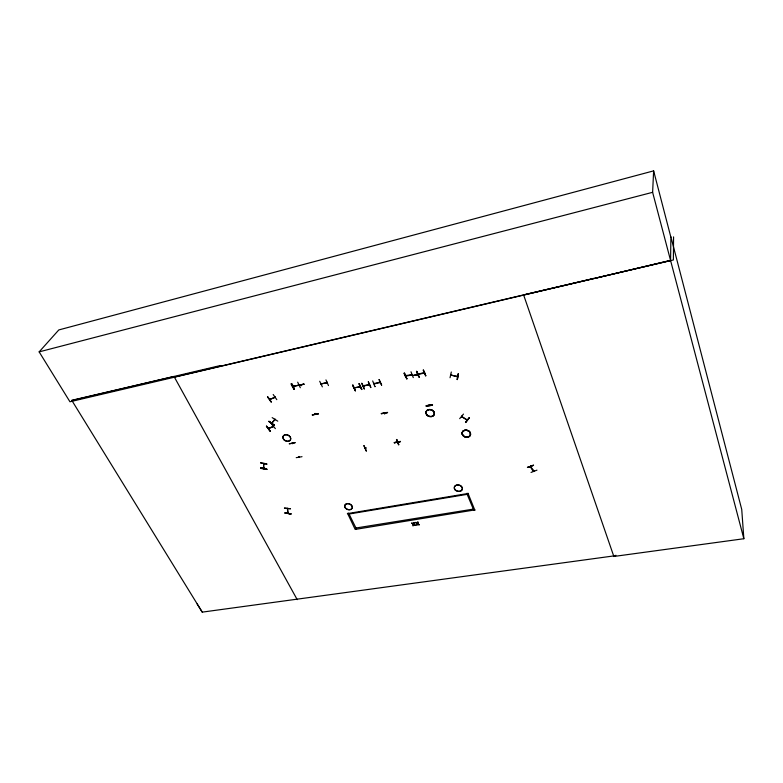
<?xml version="1.0" encoding="UTF-8"?>
<svg xmlns="http://www.w3.org/2000/svg" width="783" height="783" viewBox="0 0 783 783"><rect width="100%" height="100%" fill="white"/><g stroke="black" fill="none" stroke-linecap="round" stroke-linejoin="round"><path stroke-width="1.17" d="M266.768 469.477C264.047 466.805 254.26 467.882 266.778 469.428M260.67 462.773L266.895 464.035M673.576 236.877L673.38 259.966L524.786 294.633L594.023 278.347M291.022 513.981L285.051 513.051M285.12 512.904L291.012 514.03M432.568 405.056C421.274 405.085 426.901 408.334 432.51 404.527M743.85 538.733L652.621 192.315L653.629 170.87L58.803 329.937L39.15 351.88L69.951 401.767L670.581 260.543L670.894 236.828L741.736 509.439L743.85 538.733L613.764 556.478L613.578 555.95M426.099 405.829L432.48 404.791M273.277 426.334L268.324 428.487M394.368 442.581L400.514 441.426L394.368 442.561M462.127 416.566L462.401 416.468M298.871 384.668L298.176 385.207L298.842 385.06M274.784 419.443L271.456 423.319L271.672 422.859M321.921 383.787L321.03 383.993L321.304 383.553M326.765 382.633L326.717 382.358M274.892 397.431L269.704 399.506M318.387 413.992L312.29 414.892L318.348 413.541M260.661 468.048L266.866 469.037M266.778 469.242L260.651 467.999M354.846 387.565L354.728 388.104L354.308 387.516M595.168 278.268L670.581 260.338M360.249 386.244L359.71 387.017L359.818 386.332M363.88 385.461L364.085 385.794M416.918 375.223L416.468 374.519M369.047 384.629L368.999 384.365M363.449 385.559L363.283 386.205L369.674 384.502M380.411 381.977L373.971 383.66L374.705 383.807M379.559 382.456L379.814 382.035M380.342 382.574L374.049 383.895L374.215 383.239M288.173 512.63L287.899 513.403L287.361 508.637M405.584 375.977L406.338 376.094L406.367 375.478M536.962 470.152L531.031 472.433M397.578 442.326L396.912 442.189M411.613 374.597L411.427 374.519M412.122 374.861L405.731 376.173L405.829 375.527M533.859 471.072C534.349 473.02 529.435 466.541 530.845 466.188M530.473 466.639L534.065 470.926M527.595 467.451L533.526 465.161L527.615 467.461M530.717 466.11L530.688 467.06L531.05 466.551M530.482 466.707L530.512 466.188M450.039 377.749L451.302 372.003M457.644 376.545L450.763 375.057L451.585 374.763M451.439 374.959L451.488 374.568M457.683 376.153L456.969 376.623M458.378 373.569L457.35 379.618L458.388 373.579M457.037 379.501L458.349 373.745M347.505 513.286L355.188 529.425L474.938 509.899M473.744 510.085L466.746 493.368M473.343 509.116L355.952 528.006M467.157 494.347L349.061 514.03M474.86 510.242L467.95 493.163M415.264 525.442L413.59 524.61L413.776 524.091L415.264 525.442L413.708 524.326L414.148 522.672L412.837 525.824M413.307 525.745L413.659 524.385L415.333 525.207M419.071 524.835L417.388 524.013L417.574 523.494L419.071 524.835L417.505 523.719L417.946 522.065L416.634 525.227M417.104 525.148L417.456 523.788L419.14 524.61M469.281 417.701L465.797 422.536L465.533 422.115M461.647 416.448L467.412 420.06L466.717 419.531M467.451 419.639L467.118 420.177L467.431 419.551M465.474 422.331L469.32 417.75L465.572 422.154M263.871 464.202L264.047 463.751M463.467 414.08L459.699 418.66M461.52 416.605L461.755 416.067M461.608 416.722L462.313 416.35L462.019 416.947M417.476 522.144L417.946 522.065M415.47 522.682L415.988 522.378L417.016 523.778L415.538 522.457M413.678 522.75L414.148 522.672M457.438 376.77L457.624 376.085M411.672 523.289L412.191 522.985L413.218 524.385L411.741 523.054M456.959 376.652L457.145 375.957M450.851 374.47L450.763 375.057L457.497 376.75M451.008 374.45L450.695 375.037M429.104 404.791L429.211 404.958M429.338 405.349L429.446 404.85M425.678 375.86L423.309 370.036L425.746 375.654M424.66 372.688L424.425 373.139L424.582 372.483M398.772 444.666L396.697 439.478M423.965 372.542L423.809 373.207M424.415 372.454L413.209 375.537M397.5 442.141L397.441 442.082M423.309 370.036L425.776 375.811M293.429 386.166L292.94 386.538L304.127 384.091L297.892 385.295M419.228 377.005C415.959 373.403 415.313 366.131 419.179 377.024M397.294 441.299L397.245 442.199L397.48 441.729M396.883 442.229L397.138 441.279M397.333 441.191L396.893 442.454M418.562 374.02L418.66 374.274M416.947 374.988L416.625 374.91M418.102 374.411L418.171 373.755M416.693 374.47L416.517 375.478L416.81 374.577M413.287 377.621L410.987 371.778M321.147 383.944L327.294 382.3M411.564 374.988L411.574 374.323M412.201 374.48L411.378 374.714M356.402 528.916L348.601 513.1M406.906 378.757C403.499 374.597 403.02 368.431 406.798 378.923M405.721 375.615L411.956 374.626M406.269 375.429L406.338 376.094M387.575 412.651L381.223 413.571L387.438 412.347M384.492 412.905L384.355 413.287M384.561 413.825L384.57 413.238M384.835 413.855L384.991 413.346M366.317 451.028L363.997 445.576M354.17 387.918L360.249 386.636M365.318 447.866L365.074 448.326L365.906 448.013M365.367 448.111L365.827 448.385L365.739 447.788M365.25 448.512L365.827 447.827M359.74 386.988L360.337 386.831L354.366 387.791M363.899 386.097L363.997 385.598M368.94 384.756L369.439 384.668M379.148 379.549L381.634 385.07M381.624 385.226L379.05 379.589M375.351 386.42L374.92 386.704L372.698 380.93M370.741 387.595L368.333 381.732M370.868 387.389L368.313 381.889M364.486 388.887L361.922 383.259M359.103 383.709L361.912 389.474L359.143 383.719M363.41 385.627L369.37 384.678M354.278 388.172L354.591 387.82M352.898 385.05L355.374 390.874L352.507 385.295M288.301 512.953L288.105 513.433L287.567 508.666M290.532 508.764L284.483 508.206M424.455 373.09L413.199 375.449M285.032 513.071L291.002 513.805L285.129 512.855M287.645 508.774L287.527 508.255M287.85 508.715L287.361 508.686M271.495 423.28L271.995 422.595M298.989 456.548L299.214 457.086M298.949 457.115L299.233 456.479L298.842 456.92M271.985 423.143L272.004 423.114M315.539 413.786L315.246 413.845M328.488 385.569L325.943 379.902M315.079 413.678L315.539 413.904M296.228 457.663L302.013 456.685M315.392 414.236L315.069 413.404M326.658 382.75L327.137 382.27M322.361 386.871L319.709 381.272M295.025 442.767L289.201 443.814L295.113 442.63M292.411 443.609L292.216 443.051M292.421 443.012L292.147 443.707L292.509 443.051M321.363 383.817L327.147 382.867M321.725 383.455L321.177 384.228M533.761 470.984L533.732 470.495L534.055 471.415M263.998 467.754L263.597 468.577L263.793 467.705M264.037 468.146L263.812 468.625L263.617 463.683L263.577 468.508M264.018 463.301L263.617 464.133L264.047 463.409M301.152 384.688L301.201 385.598L301.602 385.079M301.328 384.58L301.631 385.07M301.445 384.688L301.445 385.559L301.152 384.942M300.32 387.732L297.687 382.173M301.122 384.629L301.21 385.549M299.018 384.698L298.832 385.344L299.116 384.893M275.362 428.644L271.505 423.906M268.97 421.332C285.276 433.753 257.95 413.316 274.363 425.081M269.978 431.198L266.484 426.04L270.233 431.061M293.547 385.813L292.999 386.567M273.463 425.962L272.905 426.774L272.973 426.118M272.846 426.755L273.316 425.962M272.181 422.722L271.789 423.437L275.146 419.326M274.618 419.394L274.725 419.962M274.667 420.011L275.166 419.208M268.54 428.144L268.452 428.781L268.863 427.968M272.171 417.623L277.769 421.166M276.82 399.663L273.189 394.505M271.388 401.992L267.815 396.697M275.009 396.844L274.412 397.647L274.49 396.981M274.862 396.834L274.441 397.607M269.783 398.89C267.747 401.072 277.065 395.816 274.226 397.441M270.155 398.743L269.841 399.173M274.256 425.286L268.863 421.518M384.375 413.404L384.688 413.346M531.021 467.06L530.649 466.511M266.377 426.226L270.243 431.1M271.124 402.119L267.492 396.952M366.268 450.998L363.899 445.742M404.057 373.256L404.488 372.982L406.857 378.786M364.164 388.994L361.658 383.318M355.335 390.854L352.888 385.05M293.899 389.288C295.211 386.136 286.852 378.228 293.938 389.249M326.442 382.779L327.059 382.681M363.929 386.117L363.302 385.95M273.326 426.569L268.52 428.732M269.606 399.281L270.047 399.134M197.159 603.977L202.249 612.13L613.657 555.94L613.852 556.468L615.937 555.255M292.959 386.293L304.029 384.218M419.071 377.2L416.752 371.357M527.39 467.412L533.517 465.405M39.15 351.88L652.621 192.315M220.366 365.544L71.889 400.514L202.249 612.13M174.355 377.054L523.602 294.907L613.852 556.468M71.762 400.309L174.022 376.457L297.217 599.651M312.29 414.892L318.28 413.747M381.35 413.786L387.565 412.563M396.717 439.508L398.694 444.891L396.462 439.527M347.378 513.619L467.862 493.505M467.187 420.177L461.579 416.644M284.444 508.04L290.434 508.725M260.67 462.959L266.817 464.162M315.118 414.305L314.893 413.835M461.794 416.497L462.234 416.81M359.084 383.856L361.57 389.552M653.629 170.87L670.884 237.249M400.456 441.592L394.319 442.796L400.456 441.592M294.222 389.171L291.54 383.611L294.232 389.21M283.769 439.606A4.081 3.103 25.6 0 0 290.454 439.87A4.081 3.103 25.6 0 0 286.138 434.79A4.081 3.103 25.6 0 0 283.769 439.606M283.847 439.449A4.072 3.093 25.6 0 0 290.522 439.713A4.072 3.093 25.6 0 0 286.216 434.634A4.072 3.093 25.6 0 0 283.847 439.449M426.666 414.794A4.287 3.455 17.6 0 0 433.948 415.039A4.316 3.475 17.6 0 0 429.789 409.499A4.316 3.475 17.6 0 0 426.676 414.716A4.316 3.475 17.6 0 0 434.007 414.951A4.287 3.455 17.6 0 0 429.769 409.617A4.287 3.455 17.6 0 0 426.666 414.794M426.735 414.628A4.277 3.445 17.6 0 0 433.997 414.873A4.277 3.445 17.6 0 0 429.818 409.46A4.277 3.445 17.6 0 0 426.735 414.628M462.782 435.338A4.297 3.426 14.8 0 0 470.113 435.612A4.297 3.426 14.8 0 0 466.022 430.249A4.297 3.426 14.8 0 0 462.782 435.338A4.277 3.416 14.8 0 0 470.103 435.602A4.277 3.416 14.8 0 0 466.022 430.259A4.277 3.416 14.8 0 0 462.802 435.328A4.297 3.435 14.8 0 0 470.152 435.514A4.297 3.435 14.8 0 0 466.051 430.141A4.297 3.435 14.8 0 0 462.802 435.24M462.851 435.152A4.267 3.406 14.8 0 0 470.133 435.426A4.267 3.406 14.8 0 0 466.071 430.092A4.267 3.406 14.8 0 0 462.851 435.152M345.43 508.118A3.935 2.917 20.7 0 0 351.998 508.48A3.935 2.917 20.7 0 0 347.955 503.714A3.935 2.917 20.7 0 0 345.43 508.118M345.499 507.952A3.925 2.907 20.7 0 0 352.056 508.304A3.925 2.907 20.7 0 0 348.024 503.557A3.925 2.907 20.7 0 0 345.499 507.952M454.952 489.688A4.111 3.152 14.9 0 0 461.96 490.031A4.111 3.152 14.9 0 0 458.026 485.02A4.111 3.152 14.9 0 0 454.952 489.688M455.001 489.512A4.101 3.152 14.9 0 0 461.999 489.855A4.101 3.152 14.9 0 0 458.075 484.863A4.101 3.152 14.9 0 0 455.001 489.512"/></g></svg>
